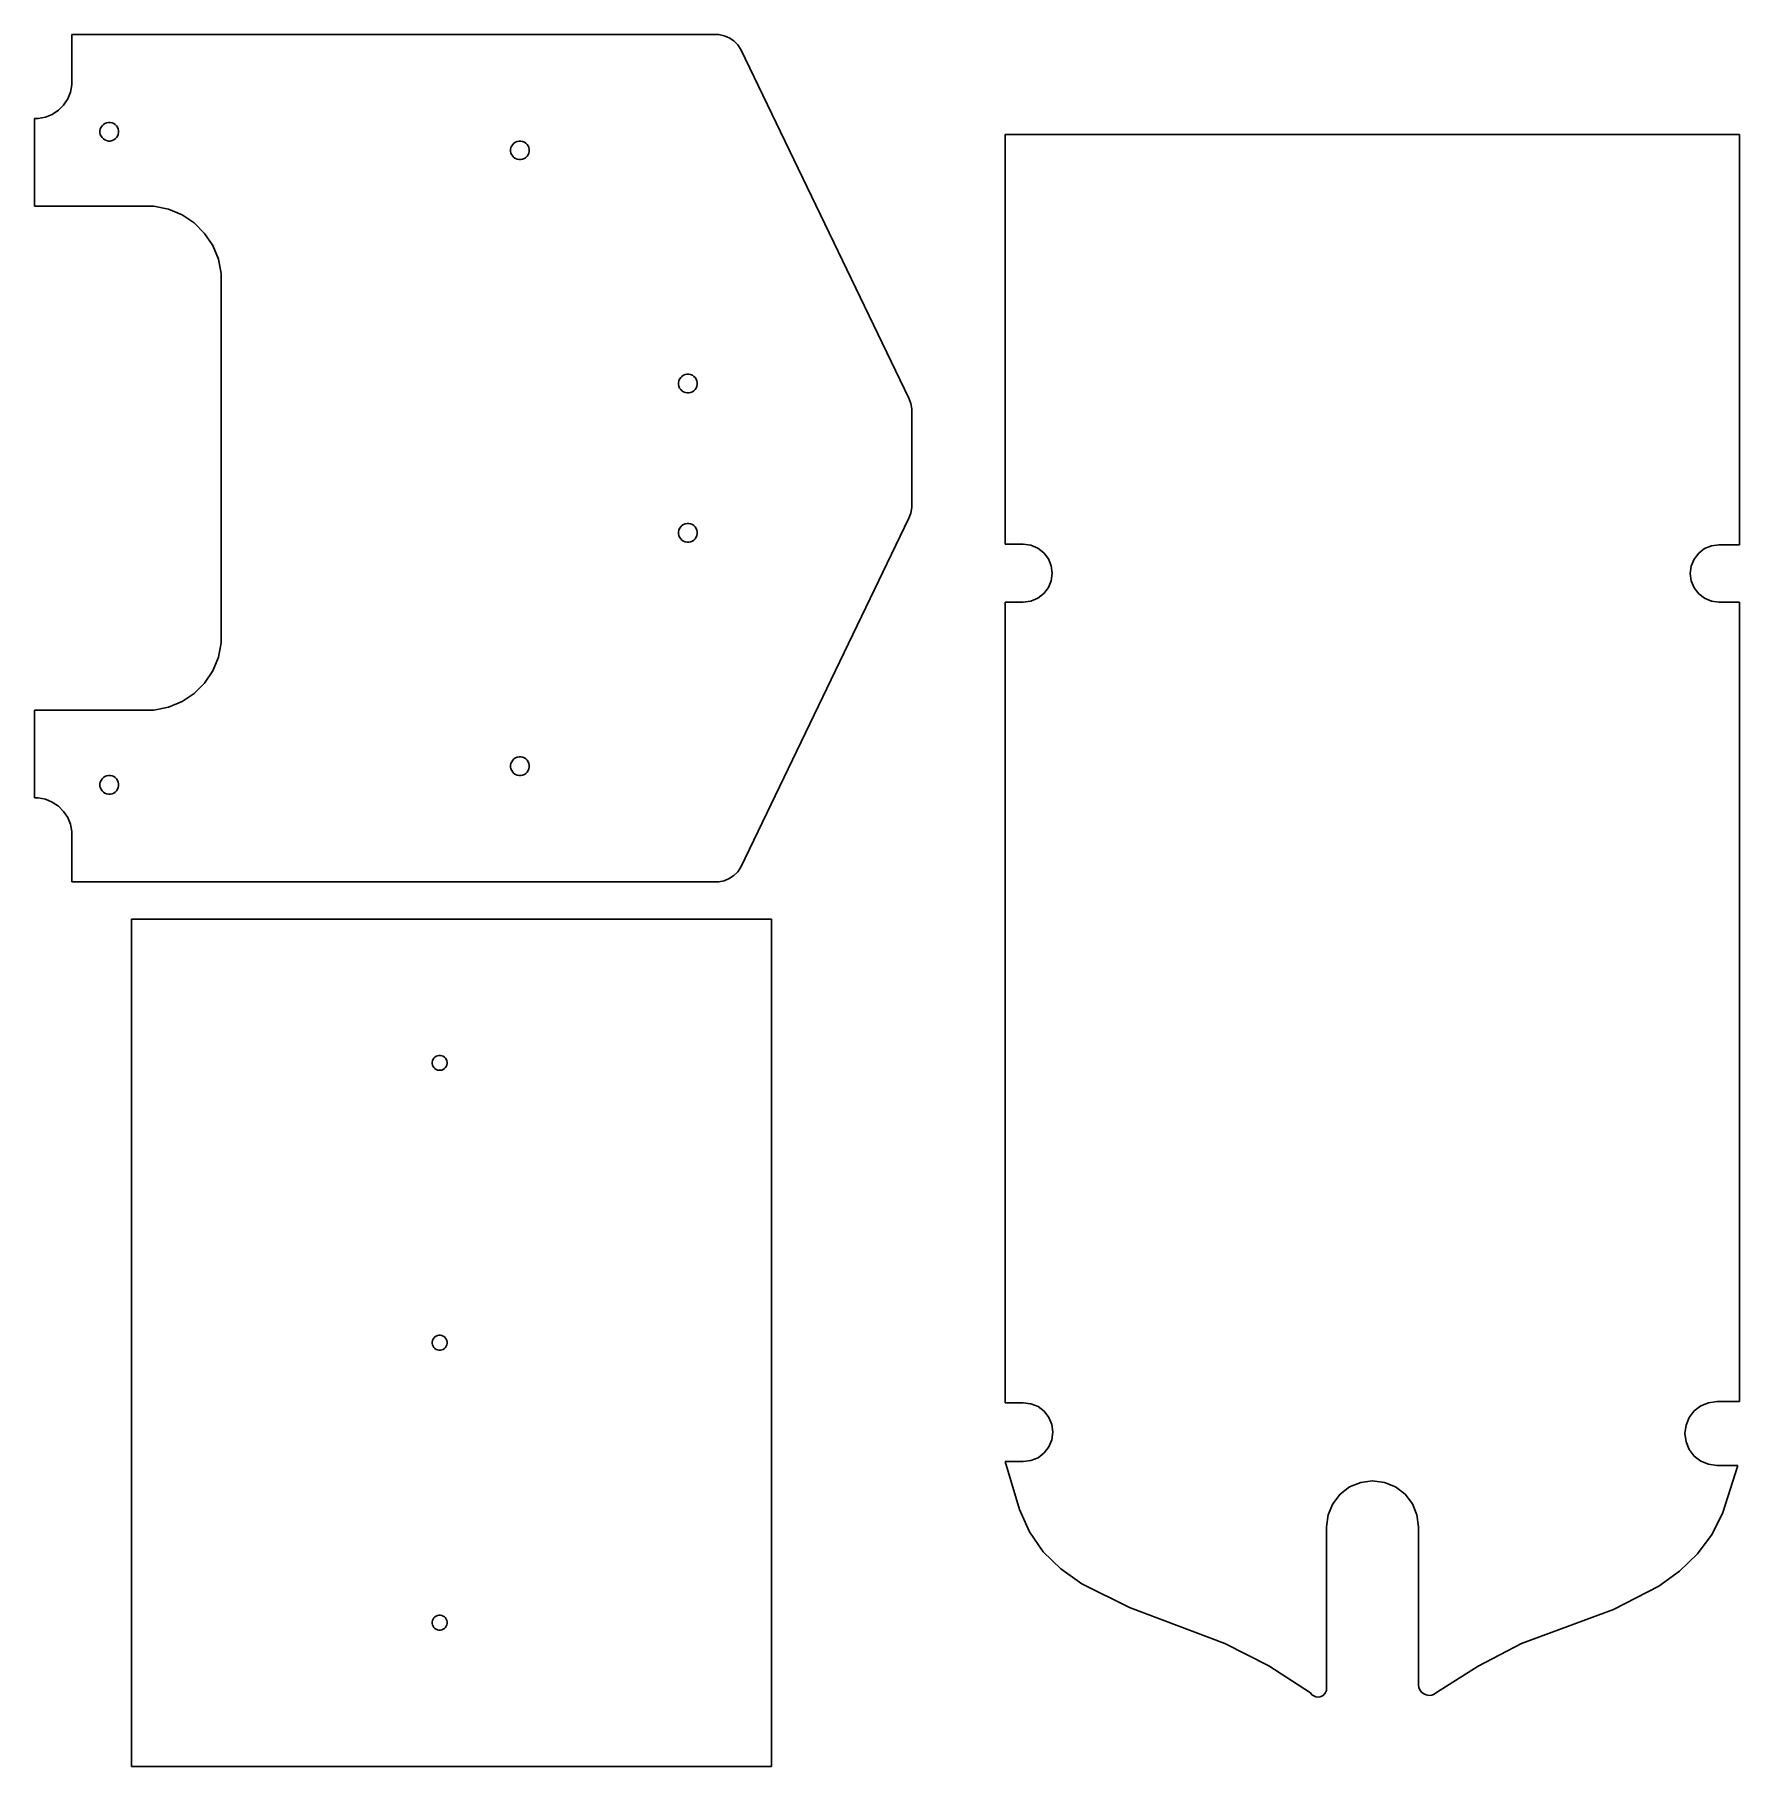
# Model space of a CAD drawing. Header units: metres. Extents: x -217 to 696, y -464 to 464.
import ezdxf

# ---------------------------------------------------------------- set-up
doc = ezdxf.new("R2010")
doc.units = ezdxf.units.M

msp = doc.modelspace()

# ---------------------------------------------------------------- linework, layer by layer
for p, q in [((149.477, 464), (-197, 464)), ((-197, 464), (-197, 437.03)), ((152.375, 463.424), (149.477, 464)), ((155.105, 462.293), (152.375, 463.424)), ((157.562, 460.651), (155.105, 462.293)), ((159.651, 458.562), (157.562, 460.651)), ((161.293, 456.105), (159.651, 458.562)), ((251.293, 269.105), (161.293, 456.105)), ((-197, 437.03), (-197.769, 433.166)), ((-199.276, 429.526), (-201.465, 426.251)), ((-197.769, 433.166), (-199.276, 429.526)), ((-215.03, 419), (-217, 419)), ((-217, 419), (-217, 372)), ((-211.166, 419.769), (-215.03, 419)), ((-207.526, 421.276), (-211.166, 419.769)), ((-204.251, 423.465), (-207.526, 421.276)), ((-201.465, 426.251), (-204.251, 423.465)), ((-182, 412.492), (-181.808, 413.458)), ((-182, 411.508), (-182, 412.492)), ((-181.808, 410.542), (-182, 411.508)), ((-181.808, 413.458), (-181.431, 414.368)), ((-181.431, 409.632), (-181.808, 410.542)), ((-181.431, 414.368), (-180.884, 415.187)), ((-180.884, 408.813), (-181.431, 409.632)), ((-180.884, 415.187), (-180.187, 415.884)), ((-180.187, 408.116), (-180.884, 408.813)), ((-180.187, 415.884), (-179.368, 416.431)), ((-179.368, 416.431), (-178.458, 416.808)), ((-178.458, 416.808), (-177.492, 417)), ((-177.492, 417), (-176.508, 417)), ((-176.508, 417), (-175.542, 416.808)), ((-175.542, 416.808), (-174.632, 416.431)), ((-174.632, 416.431), (-173.813, 415.884)), ((-173.813, 415.884), (-173.116, 415.187)), ((-173.116, 408.813), (-173.813, 408.116)), ((-173.116, 415.187), (-172.569, 414.368)), ((-172.569, 409.632), (-173.116, 408.813)), ((-172.569, 414.368), (-172.192, 413.458)), ((-172.192, 410.542), (-172.569, 409.632)), ((-172.192, 413.458), (-172, 412.492)), ((-172, 411.508), (-172.192, 410.542)), ((-172, 412.492), (-172, 411.508)), ((696.305, 410.503), (302.91, 410.503)), ((302.91, 410.503), (302.91, 190.906)), ((696.305, 190.619), (696.305, 410.503)), ((-179.368, 407.569), (-180.187, 408.116)), ((-178.458, 407.192), (-179.368, 407.569)), ((-177.492, 407), (-178.458, 407.192)), ((-176.508, 407), (-177.492, 407)), ((-175.542, 407.192), (-176.508, 407)), ((-174.632, 407.569), (-175.542, 407.192)), ((-173.813, 408.116), (-174.632, 407.569)), ((38, 402.492), (38.1921, 403.458)), ((38, 401.508), (38, 402.492)), ((38.1921, 400.542), (38, 401.508)), ((38.1921, 403.458), (38.569, 404.368)), ((38.569, 399.632), (38.1921, 400.542)), ((38.569, 404.368), (39.1162, 405.187)), ((39.1162, 398.813), (38.569, 399.632)), ((39.1162, 405.187), (39.8127, 405.884)), ((39.8127, 405.884), (40.6316, 406.431)), ((40.6316, 406.431), (41.5415, 406.808)), ((41.5415, 406.808), (42.5075, 407)), ((42.5075, 407), (43.4924, 407)), ((43.4924, 407), (44.4584, 406.808)), ((44.4584, 406.808), (45.3684, 406.431)), ((45.3684, 406.431), (46.1873, 405.884)), ((46.1873, 405.884), (46.8837, 405.187)), ((46.8837, 405.187), (47.4309, 404.368)), ((47.4309, 399.632), (46.8837, 398.813)), ((47.4309, 404.368), (47.8078, 403.458)), ((47.8078, 400.542), (47.4309, 399.632)), ((47.8078, 403.458), (48, 402.492)), ((48, 401.508), (47.8078, 400.542)), ((48, 402.492), (48, 401.508)), ((39.8127, 398.116), (39.1162, 398.813)), ((40.6316, 397.569), (39.8127, 398.116)), ((41.5415, 397.192), (40.6316, 397.569)), ((42.5075, 397), (41.5415, 397.192)), ((43.4924, 397), (42.5075, 397)), ((44.4584, 397.192), (43.4924, 397)), ((45.3684, 397.569), (44.4584, 397.192)), ((46.1873, 398.116), (45.3684, 397.569)), ((46.8837, 398.813), (46.1873, 398.116)), ((-217, 372), (-153.06, 372)), ((-153.06, 372), (-145.332, 370.463)), ((-145.332, 370.463), (-138.053, 367.448)), ((-138.053, 367.448), (-131.501, 363.07)), ((-131.501, 363.07), (-125.93, 357.499)), ((-125.93, 357.499), (-121.552, 350.947)), ((-121.552, 350.947), (-118.537, 343.668)), ((-118.537, 343.668), (-117, 335.94)), ((-117, 335.94), (-117, 138.06)), ((128, 277.492), (128.192, 278.458)), ((128.192, 278.458), (128.569, 279.368)), ((128.569, 279.368), (129.116, 280.187)), ((129.116, 280.187), (129.813, 280.884)), ((129.813, 280.884), (130.632, 281.431)), ((130.632, 281.431), (131.542, 281.808)), ((131.542, 281.808), (132.508, 282)), ((132.508, 282), (133.492, 282)), ((133.492, 282), (134.458, 281.808)), ((134.458, 281.808), (135.368, 281.431)), ((135.368, 281.431), (136.187, 280.884)), ((136.187, 280.884), (136.884, 280.187)), ((136.884, 280.187), (137.431, 279.368)), ((137.431, 279.368), (137.808, 278.458)), ((137.808, 278.458), (138, 277.492)), ((128, 276.508), (128, 277.492)), ((128.192, 275.542), (128, 276.508)), ((128.569, 274.632), (128.192, 275.542)), ((129.116, 273.813), (128.569, 274.632)), ((129.813, 273.116), (129.116, 273.813)), ((130.632, 272.569), (129.813, 273.116)), ((131.542, 272.192), (130.632, 272.569)), ((132.508, 272), (131.542, 272.192)), ((133.492, 272), (132.508, 272)), ((134.458, 272.192), (133.492, 272)), ((135.368, 272.569), (134.458, 272.192)), ((136.187, 273.116), (135.368, 272.569)), ((136.884, 273.813), (136.187, 273.116)), ((137.431, 274.632), (136.884, 273.813)), ((137.808, 275.542), (137.431, 274.632)), ((138, 276.508), (137.808, 275.542)), ((138, 277.492), (138, 276.508)), ((252.424, 266.375), (251.293, 269.105)), ((253, 263.477), (252.424, 266.375)), ((253, 210.523), (253, 263.477)), ((161.293, 17.8948), (251.293, 204.895)), ((251.293, 204.895), (252.424, 207.625)), ((252.424, 207.625), (253, 210.523)), ((128, 197.492), (128.192, 198.458)), ((128, 196.508), (128, 197.492)), ((128.192, 195.542), (128, 196.508)), ((128.192, 198.458), (128.569, 199.368)), ((128.569, 194.632), (128.192, 195.542)), ((128.569, 199.368), (129.116, 200.187)), ((129.116, 200.187), (129.813, 200.884)), ((129.813, 200.884), (130.632, 201.431)), ((130.632, 201.431), (131.542, 201.808)), ((131.542, 201.808), (132.508, 202)), ((132.508, 202), (133.492, 202)), ((133.492, 202), (134.458, 201.808)), ((134.458, 201.808), (135.368, 201.431)), ((135.368, 201.431), (136.187, 200.884)), ((136.187, 200.884), (136.884, 200.187)), ((136.884, 200.187), (137.431, 199.368)), ((137.431, 199.368), (137.808, 198.458)), ((137.808, 195.542), (137.431, 194.632)), ((137.808, 198.458), (138, 197.492)), ((138, 196.508), (137.808, 195.542)), ((138, 197.492), (138, 196.508)), ((129.116, 193.813), (128.569, 194.632)), ((129.813, 193.116), (129.116, 193.813)), ((130.632, 192.569), (129.813, 193.116)), ((131.542, 192.192), (130.632, 192.569)), ((132.508, 192), (131.542, 192.192)), ((133.492, 192), (132.508, 192)), ((134.458, 192.192), (133.492, 192)), ((135.368, 192.569), (134.458, 192.192)), ((136.187, 193.116), (135.368, 192.569)), ((136.884, 193.813), (136.187, 193.116)), ((137.431, 194.632), (136.884, 193.813)), ((302.91, 190.906), (312.673, 190.906)), ((312.673, 190.906), (316.686, 190.377)), ((316.686, 190.377), (320.426, 188.828)), ((320.426, 188.828), (323.638, 186.364)), ((323.638, 186.364), (326.102, 183.153)), ((672.089, 182.937), (674.53, 186.119)), ((674.53, 186.119), (677.712, 188.56)), ((677.712, 188.56), (681.417, 190.095)), ((681.417, 190.095), (685.393, 190.619)), ((685.393, 190.619), (696.305, 190.619)), ((326.102, 183.153), (327.651, 179.413)), ((327.651, 179.413), (328.179, 175.4)), ((670.031, 175.256), (670.554, 179.232)), ((670.554, 179.232), (672.089, 182.937)), ((326.102, 167.647), (323.638, 164.435)), ((327.651, 171.386), (326.102, 167.647)), ((328.179, 175.4), (327.651, 171.386)), ((670.554, 171.28), (670.031, 175.256)), ((672.089, 167.575), (670.554, 171.28)), ((674.53, 164.393), (672.089, 167.575)), ((312.673, 159.894), (302.91, 159.894)), ((302.91, 159.894), (302.91, -269.107)), ((316.686, 160.422), (312.673, 159.894)), ((320.426, 161.971), (316.686, 160.422)), ((323.638, 164.435), (320.426, 161.971)), ((677.712, 161.952), (674.53, 164.393)), ((681.417, 160.417), (677.712, 161.952)), ((685.393, 159.894), (681.417, 160.417)), ((696.305, 159.894), (685.393, 159.894)), ((696.305, -268.533), (696.305, 159.894)), ((-118.537, 130.332), (-121.552, 123.053)), ((-117, 138.06), (-118.537, 130.332)), ((-121.552, 123.053), (-125.93, 116.501)), ((-125.93, 116.501), (-131.501, 110.93)), ((-145.332, 103.537), (-153.06, 102)), ((-138.053, 106.552), (-145.332, 103.537)), ((-131.501, 110.93), (-138.053, 106.552)), ((-153.06, 102), (-217, 102)), ((-217, 102), (-217, 55)), ((38.1921, 73.4585), (38.569, 74.3684)), ((38.569, 74.3684), (39.1162, 75.1873)), ((39.1162, 75.1873), (39.8127, 75.8838)), ((39.8127, 75.8838), (40.6316, 76.431)), ((40.6316, 76.431), (41.5415, 76.8079)), ((41.5415, 76.8079), (42.5075, 77)), ((42.5075, 77), (43.4924, 77)), ((43.4924, 77), (44.4584, 76.8079)), ((44.4584, 76.8079), (45.3684, 76.431)), ((45.3684, 76.431), (46.1873, 75.8838)), ((46.1873, 75.8838), (46.8837, 75.1873)), ((46.8837, 75.1873), (47.4309, 74.3684)), ((47.4309, 74.3684), (47.8078, 73.4585)), ((-181.431, 64.3684), (-180.884, 65.1873)), ((-180.884, 65.1873), (-180.187, 65.8838)), ((-180.187, 65.8838), (-179.368, 66.431)), ((-179.368, 66.431), (-178.458, 66.8079)), ((-178.458, 66.8079), (-177.492, 67)), ((-177.492, 67), (-176.508, 67)), ((-176.508, 67), (-175.542, 66.8079)), ((-175.542, 66.8079), (-174.632, 66.431)), ((-174.632, 66.431), (-173.813, 65.8838)), ((-173.813, 65.8838), (-173.116, 65.1873)), ((-173.116, 65.1873), (-172.569, 64.3684)), ((38, 72.4925), (38.1921, 73.4585)), ((38, 71.5076), (38, 72.4925)), ((38.1921, 70.5416), (38, 71.5076)), ((38.569, 69.6316), (38.1921, 70.5416)), ((39.1162, 68.8127), (38.569, 69.6316)), ((39.8127, 68.1163), (39.1162, 68.8127)), ((40.6316, 67.5691), (39.8127, 68.1163)), ((41.5415, 67.1922), (40.6316, 67.5691)), ((42.5075, 67), (41.5415, 67.1922)), ((43.4924, 67), (42.5075, 67)), ((44.4584, 67.1922), (43.4924, 67)), ((45.3684, 67.5691), (44.4584, 67.1922)), ((46.1873, 68.1163), (45.3684, 67.5691)), ((46.8837, 68.8127), (46.1873, 68.1163)), ((47.4309, 69.6316), (46.8837, 68.8127)), ((47.8078, 70.5416), (47.4309, 69.6316)), ((47.8078, 73.4585), (48, 72.4925)), ((48, 71.5076), (47.8078, 70.5416)), ((48, 72.4925), (48, 71.5076)), ((-182, 62.4925), (-181.808, 63.4585)), ((-182, 61.5076), (-182, 62.4925)), ((-181.808, 60.5416), (-182, 61.5076)), ((-181.808, 63.4585), (-181.431, 64.3684)), ((-181.431, 59.6316), (-181.808, 60.5416)), ((-180.884, 58.8127), (-181.431, 59.6316)), ((-180.187, 58.1163), (-180.884, 58.8127)), ((-179.368, 57.5691), (-180.187, 58.1163)), ((-178.458, 57.1922), (-179.368, 57.5691)), ((-177.492, 57), (-178.458, 57.1922)), ((-176.508, 57), (-177.492, 57)), ((-175.542, 57.1922), (-176.508, 57)), ((-174.632, 57.5691), (-175.542, 57.1922)), ((-173.813, 58.1163), (-174.632, 57.5691)), ((-173.116, 58.8127), (-173.813, 58.1163)), ((-172.569, 59.6316), (-173.116, 58.8127)), ((-172.569, 64.3684), (-172.192, 63.4585)), ((-172.192, 60.5416), (-172.569, 59.6316)), ((-172.192, 63.4585), (-172, 62.4925)), ((-172, 61.5076), (-172.192, 60.5416)), ((-172, 62.4925), (-172, 61.5076)), ((-217, 55), (-215.03, 55)), ((-215.03, 55), (-211.166, 54.2314)), ((-211.166, 54.2314), (-207.526, 52.7238)), ((-207.526, 52.7238), (-204.251, 50.535)), ((-204.251, 50.535), (-201.465, 47.7493)), ((-201.465, 47.7493), (-199.276, 44.4735)), ((-199.276, 44.4735), (-197.769, 40.8338)), ((-197.769, 40.8338), (-197, 36.9698)), ((-197, 36.9698), (-197, 10)), ((-197, 10), (149.477, 10)), ((149.477, 10), (152.375, 10.5764)), ((152.375, 10.5764), (155.105, 11.7072)), ((155.105, 11.7072), (157.562, 13.3487)), ((157.562, 13.3487), (159.651, 15.4381)), ((159.651, 15.4381), (161.293, 17.8948)), ((177.8, -10), (-165.1, -9.99998)), ((-165.1, -9.99998), (-165.1, -464)), ((177.8, -464), (177.8, -10)), ((-2.54984, -83.893), (-1.89468, -83.4553)), ((-1.89468, -83.4553), (-1.16673, -83.1537)), ((-1.16673, -83.1537), (-0.39394, -83)), ((-0.39394, -83), (0.39395, -83)), ((0.39395, -83), (1.16675, -83.1537)), ((1.16675, -83.1537), (1.8947, -83.4553)), ((1.8947, -83.4553), (2.54985, -83.893)), ((-3.99998, -86.606), (-3.84625, -85.8333)), ((-3.99998, -87.394), (-3.99998, -86.606)), ((-3.84625, -88.1668), (-3.99998, -87.394)), ((-3.84625, -85.8333), (-3.54472, -85.1053)), ((-3.54472, -88.8947), (-3.84625, -88.1668)), ((-3.54472, -85.1053), (-3.10698, -84.4501)), ((-3.10698, -89.5499), (-3.54472, -88.8947)), ((-3.10698, -84.4501), (-2.54984, -83.893)), ((-2.54984, -90.107), (-3.10698, -89.5499)), ((-1.89468, -90.5448), (-2.54984, -90.107)), ((-1.16673, -90.8463), (-1.89468, -90.5448)), ((-0.39394, -91), (-1.16673, -90.8463)), ((0.39395, -91), (-0.39394, -91)), ((1.16675, -90.8463), (0.39395, -91)), ((1.8947, -90.5448), (1.16675, -90.8463)), ((2.54985, -90.107), (1.8947, -90.5448)), ((2.54985, -83.893), (3.10699, -84.4501)), ((3.10699, -89.5499), (2.54985, -90.107)), ((3.10699, -84.4501), (3.54474, -85.1053)), ((3.54474, -88.8947), (3.10699, -89.5499)), ((3.54474, -85.1053), (3.84627, -85.8333)), ((3.84627, -88.1668), (3.54474, -88.8947)), ((3.84627, -85.8333), (4, -86.606)), ((3.99998, -87.394), (3.84627, -88.1668)), ((4, -86.606), (3.99998, -87.394)), ((-4, -236.606), (-3.84625, -235.833)), ((-4, -237.394), (-4, -236.606)), ((-3.84627, -238.167), (-4, -237.394)), ((-3.54474, -238.895), (-3.84627, -238.167)), ((-3.84625, -235.833), (-3.54472, -235.105)), ((-3.10699, -239.55), (-3.54474, -238.895)), ((-3.54472, -235.105), (-3.10698, -234.45)), ((-2.54985, -240.107), (-3.10699, -239.55)), ((-3.10698, -234.45), (-2.54984, -233.893)), ((-1.8947, -240.545), (-2.54985, -240.107)), ((-2.54984, -233.893), (-1.89468, -233.455)), ((-1.16675, -240.846), (-1.8947, -240.545)), ((-1.89468, -233.455), (-1.16673, -233.154)), ((-0.39395, -241), (-1.16675, -240.846)), ((-1.16673, -233.154), (-0.39394, -233)), ((0.39394, -241), (-0.39395, -241)), ((-0.39394, -233), (0.39395, -233)), ((1.16673, -240.846), (0.39394, -241)), ((0.39395, -233), (1.16675, -233.154)), ((1.89468, -240.545), (1.16673, -240.846)), ((1.16675, -233.154), (1.8947, -233.455)), ((2.54984, -240.107), (1.89468, -240.545)), ((1.8947, -233.455), (2.54985, -233.893)), ((3.10698, -239.55), (2.54984, -240.107)), ((2.54985, -233.893), (3.10699, -234.45)), ((3.54472, -238.895), (3.10698, -239.55)), ((3.10699, -234.45), (3.54474, -235.105)), ((3.84625, -238.167), (3.54472, -238.895)), ((3.54474, -235.105), (3.84627, -235.833)), ((3.99998, -237.394), (3.84625, -238.167)), ((3.84627, -235.833), (4, -236.606)), ((4, -236.606), (3.99998, -237.394)), ((302.91, -269.107), (312.673, -269.108)), ((312.673, -269.108), (316.761, -269.646)), ((675.702, -270.822), (679.822, -269.115)), ((679.822, -269.115), (684.244, -268.533)), ((684.244, -268.533), (696.305, -268.533)), ((316.761, -269.646), (320.57, -271.223)), ((320.57, -271.223), (323.841, -273.733)), ((323.841, -273.733), (326.351, -277.004)), ((326.351, -277.004), (327.928, -280.813)), ((667.741, -281.197), (669.448, -277.076)), ((669.448, -277.076), (672.163, -273.537)), ((672.163, -273.537), (675.702, -270.822)), ((327.928, -280.813), (328.466, -284.901)), ((328.466, -284.901), (327.928, -288.988)), ((667.159, -285.619), (667.741, -281.197)), ((667.741, -290.041), (667.159, -285.619)), ((323.841, -296.068), (320.57, -298.578)), ((326.351, -292.797), (323.841, -296.068)), ((327.928, -288.988), (326.351, -292.797)), ((669.448, -294.161), (667.741, -290.041)), ((672.163, -297.7), (669.448, -294.161)), ((312.673, -300.694), (302.91, -300.694)), ((302.91, -300.694), (310.568, -326.424)), ((316.761, -300.156), (312.673, -300.694)), ((320.57, -298.578), (316.761, -300.156)), ((675.702, -300.415), (672.163, -297.7)), ((679.822, -302.122), (675.702, -300.415)), ((684.244, -302.704), (679.822, -302.122)), ((695.443, -302.704), (684.244, -302.704)), ((687.523, -327.93), (695.443, -302.704)), ((482.409, -318.167), (487.507, -314.256)), ((487.507, -314.256), (493.443, -311.797)), ((493.443, -311.797), (499.814, -310.958)), ((499.814, -310.958), (506.185, -311.797)), ((506.185, -311.797), (512.121, -314.256)), ((512.121, -314.256), (517.219, -318.167)), ((476.039, -329.202), (478.498, -323.265)), ((478.498, -323.265), (482.409, -318.167)), ((517.219, -318.167), (521.131, -323.265)), ((521.131, -323.265), (523.59, -329.202)), ((310.568, -326.424), (315.984, -338.291)), ((475.2, -335.572), (476.039, -329.202)), ((523.59, -329.202), (524.428, -335.572)), ((681.743, -339.574), (687.523, -327.93)), ((315.984, -338.291), (323.301, -348.962)), ((475.2, -422.167), (475.2, -335.572)), ((524.428, -335.572), (524.428, -420.256)), ((673.908, -350.096), (681.743, -339.574)), ((323.301, -348.962), (332.817, -358.202)), ((664.213, -359.397), (673.908, -350.096)), ((332.817, -358.202), (344.076, -366.146)), ((653.148, -367.47), (664.213, -359.397)), ((344.076, -366.146), (369.603, -378.885)), ((628.86, -379.936), (653.148, -367.47)), ((369.603, -378.885), (420.667, -398.208)), ((579.538, -398.073), (628.86, -379.936)), ((-4, -386.606), (-3.84627, -385.833)), ((-4, -387.394), (-4, -386.606)), ((-3.84627, -388.167), (-4, -387.394)), ((-3.84627, -385.833), (-3.54474, -385.105)), ((-3.54474, -388.895), (-3.84627, -388.167)), ((-3.54474, -385.105), (-3.10699, -384.45)), ((-3.10699, -389.55), (-3.54474, -388.895)), ((-3.10699, -384.45), (-2.54985, -383.893)), ((-2.54985, -390.107), (-3.10699, -389.55)), ((-2.54985, -383.893), (-1.8947, -383.455)), ((-1.8947, -383.455), (-1.16675, -383.154)), ((-1.16675, -383.154), (-0.39395, -383)), ((-0.39395, -383), (0.39394, -383)), ((0.39394, -383), (1.16673, -383.154)), ((1.16673, -383.154), (1.89468, -383.455)), ((1.89468, -383.455), (2.54984, -383.893)), ((2.54984, -383.893), (3.10698, -384.45)), ((3.10698, -389.55), (2.54984, -390.107)), ((3.10698, -384.45), (3.54472, -385.105)), ((3.54472, -388.895), (3.10698, -389.55)), ((3.54472, -385.105), (3.84625, -385.833)), ((3.84625, -388.167), (3.54472, -388.895)), ((3.84625, -385.833), (3.99998, -386.606)), ((3.99997, -387.394), (3.84625, -388.167)), ((3.99998, -386.606), (3.99997, -387.394)), ((-1.8947, -390.545), (-2.54985, -390.107)), ((-1.16675, -390.846), (-1.8947, -390.545)), ((-0.39395, -391), (-1.16675, -390.846)), ((0.39394, -391), (-0.39395, -391)), ((1.16673, -390.846), (0.39394, -391)), ((1.89468, -390.545), (1.16673, -390.846)), ((2.54984, -390.107), (1.89468, -390.545)), ((420.667, -398.208), (444.148, -410.118)), ((556.407, -410.29), (579.538, -398.073)), ((444.148, -410.118), (466.52, -424.641)), ((534.038, -424.46), (556.407, -410.29)), ((466.52, -424.641), (467.285, -425.579)), ((467.285, -425.579), (468.265, -426.289)), ((468.265, -426.289), (469.394, -426.725)), ((469.394, -426.725), (470.597, -426.859)), ((470.597, -426.859), (471.794, -426.68)), ((471.794, -426.68), (472.905, -426.2)), ((472.905, -426.2), (473.857, -425.453)), ((473.857, -425.453), (474.586, -424.487)), ((474.586, -424.487), (475.044, -423.367)), ((475.044, -423.367), (475.2, -422.167)), ((524.428, -420.256), (524.617, -421.713)), ((524.617, -421.713), (525.17, -423.075)), ((525.17, -423.075), (526.052, -424.25)), ((526.052, -424.25), (527.204, -425.163)), ((527.204, -425.163), (528.551, -425.752)), ((528.551, -425.752), (530.003, -425.978)), ((530.003, -425.978), (531.465, -425.828)), ((531.465, -425.828), (532.84, -425.311)), ((532.84, -425.311), (534.038, -424.46)), ((-165.1, -464), (177.8, -464))]:
    msp.add_line(p, q)

doc.saveas('drawing.dxf')
